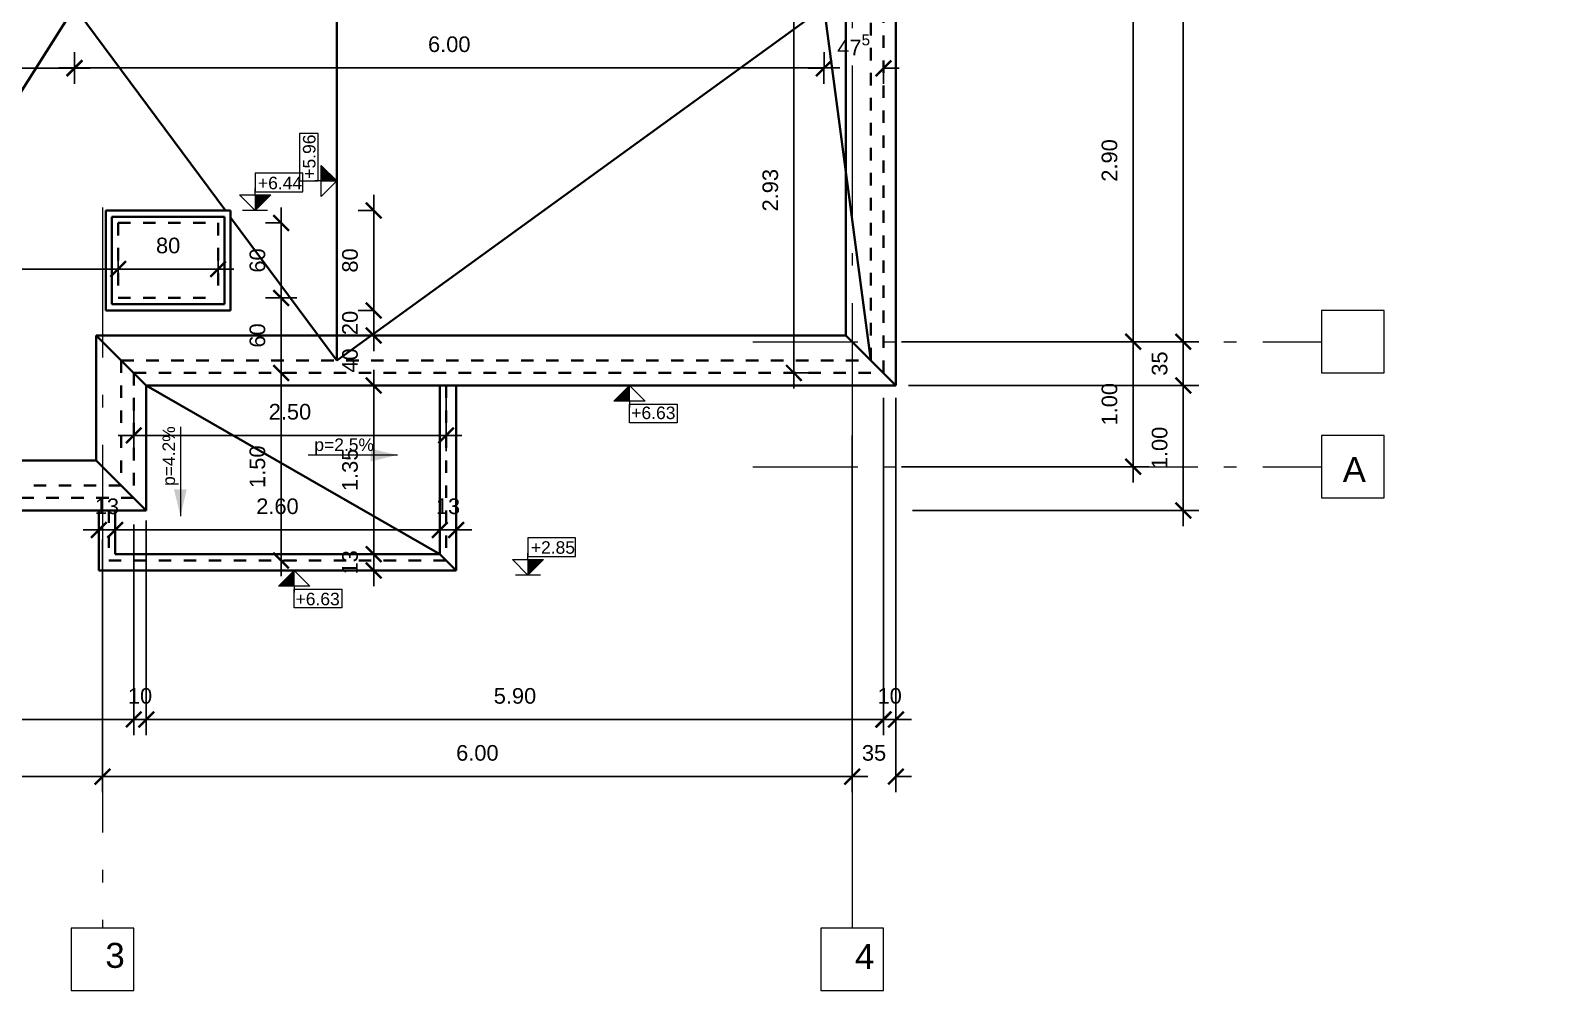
# Model space of a CAD drawing. Header units: inches. Extents: x 22.5 to 45.2, y 7.4 to 22.9.
# Drawn here: x 33.04 to 45.21, y 7.37 to 15.05 of the extents above; entities that cross this region are included whole.
import ezdxf

# ---------------------------------------------------------------- set-up
doc = ezdxf.new("R2010")
doc.units = ezdxf.units.IN
doc.header["$MEASUREMENT"] = 0
doc.linetypes.add('ACAD_ISO02W100', pattern=[15, 12, -3])
doc.linetypes.add('ACAD_ISO10W100', pattern=[18, 12, -3, 0, -3])
for name, color, linetype, lineweight in [('axes', 40, 'ACAD_ISO10W100', 20), ('cote', 252, 'Continuous', 20), ('ext terrace lines', 140, 'Continuous', 40), ('terrace dashed lines', 112, 'ACAD_ISO02W100', 40)]:
    doc.layers.add(name, color=color, linetype=linetype, lineweight=lineweight)
doc.styles.get("Standard").update_dxf_attribs({"font": 'arial.ttf'})
doc.dimstyles.new('1_50_centimeters', dxfattribs={"dimscale": 50, "dimtxt": 0.0025, "dimasz": 0.0025, "dimexe": 0.0025, "dimexo": 0.002, "dimgap": 0.0025, "dimtad": 1, "dimdec": 0, "dimlfac": 100, "dimzin": 0, "dimdsep": 46, "dimtxsty": 'Standard', "dimblk": 'ARCHTICK', "dimcen": 0.002, "dimdle": 0.0025, "dimadec": 0, "dimazin": 0, "dimtfac": 1, "dimtdec": 0, "dimtix": 1, "dimtofl": 0, "dimtmove": 0, "dimatfit": 3, "dimldrblk": 'ARCHTICK', "dimfxl": 1, "dimfxlon": 1, "dimtolj": 1, "dimtzin": 0, "dimarcsym": 0})
doc.dimstyles.new('1_50_meters', dxfattribs={"dimscale": 50, "dimtxt": 0.0025, "dimasz": 0.0025, "dimexe": 0.0025, "dimexo": 0.002, "dimgap": 0.0025, "dimtad": 1, "dimzin": 0, "dimdsep": 46, "dimtxsty": 'Standard', "dimblk": 'ARCHTICK', "dimcen": 0.002, "dimdle": 0.0025, "dimadec": 0, "dimazin": 0, "dimtfac": 1, "dimtofl": 0, "dimtmove": 0, "dimatfit": 3, "dimldrblk": 'ARCHTICK', "dimfxl": 1, "dimfxlon": 1, "dimtolj": 1, "dimtzin": 0, "dimarcsym": 0})

# ---------------------------------------------------------------- blocks, each defined once
blk = doc.blocks.new('_ArchTick')
at = {"color": 0, "linetype": 'ByBlock', "const_width": 0.15}
blk.add_lwpolyline([(-0.5, -0.5), (0.5, 0.5)], dxfattribs=at)
blk = doc.blocks.new('*D67')
at = {"layer": 'cote', "color": 0, "lineweight": -2, "ltscale": 0.1, "transparency": 16777216}
for p, q in [((41.864, 15.586), (41.864, 12.436)), ((40.01, 15.461), (41.989, 15.461)), ((40.01, 12.561), (41.989, 12.561))]:
    blk.add_line(p, q, dxfattribs=at)
at = {"layer": 'Defpoints', "color": 0, "ltscale": 0.1, "transparency": 16777216}
for p in [(39.91, 15.461), (39.91, 12.561), (41.864, 12.561)]:
    blk.add_point(p, dxfattribs=at)
at = {"layer": 'cote', "color": 0, "lineweight": -2, "ltscale": 0.1, "transparency": 16777216, "xscale": 0.125, "yscale": 0.125, "zscale": 0.125}
for p, rotation in [((41.864, 15.461), 90), ((41.864, 12.561), 270)]:
    blk.add_blockref('_ArchTick', p, dxfattribs=dict(at, rotation=rotation))
at = {"layer": 'cote', "color": 0, "ltscale": 0.1, "transparency": 16777216, "insert": (41.675, 14.011), "char_height": 0.125, "attachment_point": 5, "rotation": 90}
blk.add_mtext('\\A1;2.90', dxfattribs=at)
blk = doc.blocks.new('*D68')
at = {"layer": 'cote', "color": 0, "lineweight": -2, "ltscale": 0.1, "transparency": 16777216}
for p, q in [((41.864, 12.686), (41.864, 11.436)), ((40.01, 12.561), (41.989, 12.561)), ((40.01, 11.561), (41.989, 11.561))]:
    blk.add_line(p, q, dxfattribs=at)
at = {"layer": 'Defpoints', "color": 0, "ltscale": 0.1, "transparency": 16777216}
for p in [(39.91, 12.561), (39.91, 11.561), (41.864, 11.561)]:
    blk.add_point(p, dxfattribs=at)
at = {"layer": 'cote', "color": 0, "lineweight": -2, "ltscale": 0.1, "transparency": 16777216, "xscale": 0.125, "yscale": 0.125, "zscale": 0.125}
for p, rotation in [((41.864, 12.561), 90), ((41.864, 11.561), 270)]:
    blk.add_blockref('_ArchTick', p, dxfattribs=dict(at, rotation=rotation))
at = {"layer": 'cote', "color": 0, "ltscale": 0.1, "transparency": 16777216, "insert": (41.675, 12.061), "char_height": 0.125, "attachment_point": 5, "rotation": 90}
blk.add_mtext('\\A1;1.00', dxfattribs=at)
blk = doc.blocks.new('*D70')
at = {"layer": 'cote', "color": 0, "lineweight": -2, "ltscale": 0.1, "transparency": 16777216}
for p, q in [((28.115, 10.979), (28.115, 8.957)), ((33.615, 10.979), (33.615, 8.957)), ((27.99, 9.082), (33.74, 9.082))]:
    blk.add_line(p, q, dxfattribs=at)
at = {"layer": 'Defpoints', "color": 0, "ltscale": 0.1, "transparency": 16777216}
for p in [(28.115, 11.079), (33.615, 11.079), (33.615, 9.082)]:
    blk.add_point(p, dxfattribs=at)
at = {"layer": 'cote', "color": 0, "lineweight": -2, "ltscale": 0.1, "transparency": 16777216, "xscale": 0.125, "yscale": 0.125, "zscale": 0.125, "rotation": 180}
blk.add_blockref('_ArchTick', (28.115, 9.082), dxfattribs=at)
at = {"layer": 'cote', "color": 0, "lineweight": -2, "ltscale": 0.1, "transparency": 16777216, "xscale": 0.125, "yscale": 0.125, "zscale": 0.125}
blk.add_blockref('_ArchTick', (33.615, 9.082), dxfattribs=at)
at = {"layer": 'cote', "color": 0, "ltscale": 0.1, "transparency": 16777216, "insert": (30.865, 9.271), "char_height": 0.125, "attachment_point": 5}
blk.add_mtext('\\A1;5.50', dxfattribs=at)
blk = doc.blocks.new('*D71')
at = {"layer": 'cote', "color": 0, "lineweight": -2, "ltscale": 0.1, "transparency": 16777216}
for p, q in [((33.615, 10.783), (33.615, 8.957)), ((39.615, 10.783), (39.615, 8.957)), ((33.49, 9.082), (39.74, 9.082))]:
    blk.add_line(p, q, dxfattribs=at)
at = {"layer": 'Defpoints', "color": 0, "ltscale": 0.1, "transparency": 16777216}
for p in [(33.615, 10.883), (39.615, 10.883), (39.615, 9.082)]:
    blk.add_point(p, dxfattribs=at)
at = {"layer": 'cote', "color": 0, "lineweight": -2, "ltscale": 0.1, "transparency": 16777216, "xscale": 0.125, "yscale": 0.125, "zscale": 0.125, "rotation": 180}
blk.add_blockref('_ArchTick', (33.615, 9.082), dxfattribs=at)
at = {"layer": 'cote', "color": 0, "lineweight": -2, "ltscale": 0.1, "transparency": 16777216, "xscale": 0.125, "yscale": 0.125, "zscale": 0.125}
blk.add_blockref('_ArchTick', (39.615, 9.082), dxfattribs=at)
at = {"layer": 'cote', "color": 0, "ltscale": 0.1, "transparency": 16777216, "insert": (36.615, 9.271), "char_height": 0.125, "attachment_point": 5}
blk.add_mtext('\\A1;6.00', dxfattribs=at)
blk = doc.blocks.new('*D112')
at = {"layer": 'cote', "color": 0, "lineweight": -2, "ltscale": 0.1, "transparency": 16777216}
for p, q in [((42.265, 19.836), (42.265, 12.086)), ((40.065, 19.711), (42.39, 19.711)), ((40.065, 12.211), (42.39, 12.211))]:
    blk.add_line(p, q, dxfattribs=at)
at = {"layer": 'Defpoints', "color": 0, "ltscale": 0.1, "transparency": 16777216}
for p in [(39.965, 19.711), (39.965, 12.211), (42.265, 12.211)]:
    blk.add_point(p, dxfattribs=at)
at = {"layer": 'cote', "color": 0, "lineweight": -2, "ltscale": 0.1, "transparency": 16777216, "xscale": 0.125, "yscale": 0.125, "zscale": 0.125}
for p, rotation in [((42.265, 19.711), 90), ((42.265, 12.211), 270)]:
    blk.add_blockref('_ArchTick', p, dxfattribs=dict(at, rotation=rotation))
at = {"layer": 'cote', "color": 0, "ltscale": 0.1, "transparency": 16777216, "insert": (42.076, 15.961), "char_height": 0.125, "attachment_point": 5, "rotation": 90}
blk.add_mtext('\\A1;7.50', dxfattribs=at)
blk = doc.blocks.new('*D74')
at = {"layer": 'cote', "color": 0, "lineweight": -2, "ltscale": 0.1, "transparency": 16777216}
for p, q in [((42.265, 12.336), (42.265, 11.086)), ((40.097, 12.211), (42.39, 12.211)), ((40.097, 11.211), (42.39, 11.211))]:
    blk.add_line(p, q, dxfattribs=at)
at = {"layer": 'Defpoints', "color": 0, "ltscale": 0.1, "transparency": 16777216}
for p in [(39.997, 12.211), (39.997, 11.211), (42.265, 11.211)]:
    blk.add_point(p, dxfattribs=at)
at = {"layer": 'cote', "color": 0, "lineweight": -2, "ltscale": 0.1, "transparency": 16777216, "xscale": 0.125, "yscale": 0.125, "zscale": 0.125}
for p, rotation in [((42.265, 12.211), 90), ((42.265, 11.211), 270)]:
    blk.add_blockref('_ArchTick', p, dxfattribs=dict(at, rotation=rotation))
at = {"layer": 'cote', "color": 0, "ltscale": 0.1, "transparency": 16777216, "insert": (42.076, 11.711), "char_height": 0.125, "attachment_point": 5, "rotation": 90}
blk.add_mtext('\\A1;1.00', dxfattribs=at)
blk = doc.blocks.new('*D114')
at = {"layer": 'cote', "color": 0, "lineweight": -2, "ltscale": 0.1, "transparency": 16777216}
for p, q in [((42.265, 12.561), (42.265, 12.686)), ((40.065, 12.561), (42.39, 12.561)), ((40.065, 12.211), (42.39, 12.211)), ((42.265, 12.211), (42.265, 12.086))]:
    blk.add_line(p, q, dxfattribs=at)
at = {"layer": 'Defpoints', "color": 0, "ltscale": 0.1, "transparency": 16777216}
for p in [(39.965, 12.561), (39.965, 12.211), (42.265, 12.211)]:
    blk.add_point(p, dxfattribs=at)
at = {"layer": 'cote', "color": 0, "lineweight": -2, "ltscale": 0.1, "transparency": 16777216, "xscale": 0.125, "yscale": 0.125, "zscale": 0.125}
for p, rotation in [((42.265, 12.561), 270), ((42.265, 12.211), 90)]:
    blk.add_blockref('_ArchTick', p, dxfattribs=dict(at, rotation=rotation))
at = {"layer": 'cote', "color": 0, "ltscale": 0.1, "transparency": 16777216, "insert": (42.076, 12.386), "char_height": 0.125, "attachment_point": 5, "rotation": 90}
blk.add_mtext('\\A1;35', dxfattribs=at)
blk = doc.blocks.new('*D76')
at = {"layer": 'cote', "color": 0, "lineweight": -2, "ltscale": 0.1, "transparency": 16777216}
for p, q in [((39.615, 11.811), (39.615, 8.957)), ((39.965, 11.811), (39.965, 8.957)), ((39.615, 9.082), (39.49, 9.082)), ((39.965, 9.082), (40.09, 9.082))]:
    blk.add_line(p, q, dxfattribs=at)
at = {"layer": 'Defpoints', "color": 0, "ltscale": 0.1, "transparency": 16777216}
for p in [(39.615, 11.911), (39.965, 11.911), (39.965, 9.082)]:
    blk.add_point(p, dxfattribs=at)
at = {"layer": 'cote', "color": 0, "lineweight": -2, "ltscale": 0.1, "transparency": 16777216, "xscale": 0.125, "yscale": 0.125, "zscale": 0.125}
blk.add_blockref('_ArchTick', (39.615, 9.082), dxfattribs=at)
at = {"layer": 'cote', "color": 0, "lineweight": -2, "ltscale": 0.1, "transparency": 16777216, "xscale": 0.125, "yscale": 0.125, "zscale": 0.125, "rotation": 180}
blk.add_blockref('_ArchTick', (39.965, 9.082), dxfattribs=at)
at = {"layer": 'cote', "color": 0, "ltscale": 0.1, "transparency": 16777216, "insert": (39.79, 9.271), "char_height": 0.125, "attachment_point": 5}
blk.add_mtext('\\A1;35', dxfattribs=at)
blk = doc.blocks.new('*D115')
at = {"layer": 'cote', "color": 0, "lineweight": -2, "ltscale": 0.1, "transparency": 16777216}
for p, q in [((26.365, 11.111), (26.365, 9.414)), ((33.965, 11.111), (33.965, 9.414)), ((26.24, 9.539), (34.09, 9.539))]:
    blk.add_line(p, q, dxfattribs=at)
at = {"layer": 'Defpoints', "color": 0, "ltscale": 0.1, "transparency": 16777216}
for p in [(26.365, 11.211), (33.965, 11.211), (33.965, 9.539)]:
    blk.add_point(p, dxfattribs=at)
at = {"layer": 'cote', "color": 0, "lineweight": -2, "ltscale": 0.1, "transparency": 16777216, "xscale": 0.125, "yscale": 0.125, "zscale": 0.125, "rotation": 180}
blk.add_blockref('_ArchTick', (26.365, 9.539), dxfattribs=at)
at = {"layer": 'cote', "color": 0, "lineweight": -2, "ltscale": 0.1, "transparency": 16777216, "xscale": 0.125, "yscale": 0.125, "zscale": 0.125}
blk.add_blockref('_ArchTick', (33.965, 9.539), dxfattribs=at)
at = {"layer": 'cote', "color": 0, "ltscale": 0.1, "transparency": 16777216, "insert": (30.165, 9.727), "char_height": 0.125, "attachment_point": 5}
blk.add_mtext('\\A1;7.60', dxfattribs=at)
blk = doc.blocks.new('*D78')
at = {"layer": 'cote', "color": 0, "lineweight": -2, "ltscale": 0.1, "transparency": 16777216}
for p, q in [((33.865, 11.098), (33.865, 9.414)), ((33.965, 11.098), (33.965, 9.414)), ((33.865, 9.539), (33.74, 9.539)), ((33.965, 9.539), (34.09, 9.539))]:
    blk.add_line(p, q, dxfattribs=at)
at = {"layer": 'Defpoints', "color": 0, "ltscale": 0.1, "transparency": 16777216}
for p in [(33.865, 11.198), (33.965, 11.198), (33.965, 9.539)]:
    blk.add_point(p, dxfattribs=at)
at = {"layer": 'cote', "color": 0, "lineweight": -2, "ltscale": 0.1, "transparency": 16777216, "xscale": 0.125, "yscale": 0.125, "zscale": 0.125}
blk.add_blockref('_ArchTick', (33.865, 9.539), dxfattribs=at)
at = {"layer": 'cote', "color": 0, "lineweight": -2, "ltscale": 0.1, "transparency": 16777216, "xscale": 0.125, "yscale": 0.125, "zscale": 0.125, "rotation": 180}
blk.add_blockref('_ArchTick', (33.965, 9.539), dxfattribs=at)
at = {"layer": 'cote', "color": 0, "ltscale": 0.1, "transparency": 16777216, "insert": (33.915, 9.727), "char_height": 0.125, "attachment_point": 5}
blk.add_mtext('\\A1;10', dxfattribs=at)
blk = doc.blocks.new('*D79')
at = {"layer": 'cote', "color": 0, "lineweight": -2, "ltscale": 0.1, "transparency": 16777216}
for p, q in [((33.965, 11.13), (33.965, 9.414)), ((39.867, 11.13), (39.867, 9.414)), ((33.84, 9.539), (39.992, 9.539))]:
    blk.add_line(p, q, dxfattribs=at)
at = {"layer": 'Defpoints', "color": 0, "ltscale": 0.1, "transparency": 16777216}
for p in [(33.965, 11.23), (39.867, 11.23), (39.867, 9.539)]:
    blk.add_point(p, dxfattribs=at)
at = {"layer": 'cote', "color": 0, "lineweight": -2, "ltscale": 0.1, "transparency": 16777216, "xscale": 0.125, "yscale": 0.125, "zscale": 0.125, "rotation": 180}
blk.add_blockref('_ArchTick', (33.965, 9.539), dxfattribs=at)
at = {"layer": 'cote', "color": 0, "lineweight": -2, "ltscale": 0.1, "transparency": 16777216, "xscale": 0.125, "yscale": 0.125, "zscale": 0.125}
blk.add_blockref('_ArchTick', (39.867, 9.539), dxfattribs=at)
at = {"layer": 'cote', "color": 0, "ltscale": 0.1, "transparency": 16777216, "insert": (36.916, 9.727), "char_height": 0.125, "attachment_point": 5}
blk.add_mtext('\\A1;5.90', dxfattribs=at)
blk = doc.blocks.new('*D116')
at = {"layer": 'cote', "color": 0, "lineweight": -2, "ltscale": 0.1, "transparency": 16777216}
for p, q in [((39.865, 12.111), (39.865, 9.414)), ((39.965, 12.111), (39.965, 9.414)), ((39.865, 9.539), (39.74, 9.539)), ((39.965, 9.539), (40.09, 9.539))]:
    blk.add_line(p, q, dxfattribs=at)
at = {"layer": 'Defpoints', "color": 0, "ltscale": 0.1, "transparency": 16777216}
for p in [(39.865, 12.211), (39.965, 12.211), (39.965, 9.539)]:
    blk.add_point(p, dxfattribs=at)
at = {"layer": 'cote', "color": 0, "lineweight": -2, "ltscale": 0.1, "transparency": 16777216, "xscale": 0.125, "yscale": 0.125, "zscale": 0.125}
blk.add_blockref('_ArchTick', (39.865, 9.539), dxfattribs=at)
at = {"layer": 'cote', "color": 0, "lineweight": -2, "ltscale": 0.1, "transparency": 16777216, "xscale": 0.125, "yscale": 0.125, "zscale": 0.125, "rotation": 180}
blk.add_blockref('_ArchTick', (39.965, 9.539), dxfattribs=at)
at = {"layer": 'cote', "color": 0, "ltscale": 0.1, "transparency": 16777216, "insert": (39.915, 9.727), "char_height": 0.125, "attachment_point": 5}
blk.add_mtext('\\A1;10', dxfattribs=at)
blk = doc.blocks.new('*D86')
at = {"layer": 'cote', "color": 0, "lineweight": -2, "ltscale": 0.1, "transparency": 16777216}
for p, q in [((27.635, 14.748), (33.515, 14.748)), ((27.76, 14.748), (27.76, 14.623)), ((33.39, 14.748), (33.39, 14.623))]:
    blk.add_line(p, q, dxfattribs=at)
at = {"layer": 'Defpoints', "color": 0, "ltscale": 0.1, "transparency": 16777216}
for p in [(27.76, 14.749), (33.39, 14.749), (33.39, 14.748)]:
    blk.add_point(p, dxfattribs=at)
at = {"layer": 'cote', "color": 0, "lineweight": -2, "ltscale": 0.1, "transparency": 16777216, "xscale": 0.125, "yscale": 0.125, "zscale": 0.125, "rotation": 180}
blk.add_blockref('_ArchTick', (27.76, 14.748), dxfattribs=at)
at = {"layer": 'cote', "color": 0, "lineweight": -2, "ltscale": 0.1, "transparency": 16777216, "xscale": 0.125, "yscale": 0.125, "zscale": 0.125}
blk.add_blockref('_ArchTick', (33.39, 14.748), dxfattribs=at)
at = {"layer": 'cote', "color": 0, "ltscale": 0.1, "transparency": 16777216, "insert": (30.575, 14.937), "char_height": 0.125, "attachment_point": 5}
blk.add_mtext('\\A1;5.62{\\H0.7x;\\S5^ ;}', dxfattribs=at)
blk = doc.blocks.new('*D87')
at = {"layer": 'cote', "color": 0, "lineweight": -2, "ltscale": 0.1, "transparency": 16777216}
for p, q in [((33.39, 14.751), (33.39, 14.876)), ((39.39, 14.751), (39.39, 14.876)), ((33.265, 14.751), (39.515, 14.751))]:
    blk.add_line(p, q, dxfattribs=at)
at = {"layer": 'Defpoints', "color": 0, "ltscale": 0.1, "transparency": 16777216}
for p in [(33.39, 14.748), (39.39, 14.751), (39.39, 14.748)]:
    blk.add_point(p, dxfattribs=at)
at = {"layer": 'cote', "color": 0, "lineweight": -2, "ltscale": 0.1, "transparency": 16777216, "xscale": 0.125, "yscale": 0.125, "zscale": 0.125, "rotation": 180}
blk.add_blockref('_ArchTick', (33.39, 14.751), dxfattribs=at)
at = {"layer": 'cote', "color": 0, "lineweight": -2, "ltscale": 0.1, "transparency": 16777216, "xscale": 0.125, "yscale": 0.125, "zscale": 0.125}
blk.add_blockref('_ArchTick', (39.39, 14.751), dxfattribs=at)
at = {"layer": 'cote', "color": 0, "ltscale": 0.1, "transparency": 16777216, "insert": (36.39, 14.94), "char_height": 0.125, "attachment_point": 5}
blk.add_mtext('\\A1;6.00', dxfattribs=at)
blk = doc.blocks.new('*D118')
at = {"layer": 'cote', "color": 0, "lineweight": -2, "ltscale": 0.1, "transparency": 16777216}
for p, q in [((39.389, 14.748), (39.264, 14.748)), ((39.389, 14.748), (39.389, 14.623)), ((39.865, 14.748), (39.865, 14.623)), ((39.865, 14.748), (39.99, 14.748))]:
    blk.add_line(p, q, dxfattribs=at)
at = {"layer": 'Defpoints', "color": 0, "ltscale": 0.1, "transparency": 16777216}
for p in [(39.389, 14.751), (39.865, 14.751), (39.865, 14.748)]:
    blk.add_point(p, dxfattribs=at)
at = {"layer": 'cote', "color": 0, "lineweight": -2, "ltscale": 0.1, "transparency": 16777216, "xscale": 0.125, "yscale": 0.125, "zscale": 0.125}
blk.add_blockref('_ArchTick', (39.389, 14.748), dxfattribs=at)
at = {"layer": 'cote', "color": 0, "lineweight": -2, "ltscale": 0.1, "transparency": 16777216, "xscale": 0.125, "yscale": 0.125, "zscale": 0.125, "rotation": 180}
blk.add_blockref('_ArchTick', (39.865, 14.748), dxfattribs=at)
at = {"layer": 'cote', "color": 0, "ltscale": 0.1, "transparency": 16777216, "insert": (39.627, 14.936), "char_height": 0.125, "attachment_point": 5}
blk.add_mtext('\\A1;47{\\H0.7x;\\S5^ ;}', dxfattribs=at)
blk = doc.blocks.new('*D95')
at = {"layer": 'cote', "color": 0, "lineweight": -2, "ltscale": 0.1, "transparency": 16777216}
for p, q in [((39.149, 12.186), (39.149, 15.361)), ((39.149, 15.236), (39.274, 15.236)), ((39.149, 12.311), (39.274, 12.311))]:
    blk.add_line(p, q, dxfattribs=at)
at = {"layer": 'Defpoints', "color": 0, "ltscale": 0.1, "transparency": 16777216}
for p in [(39.149, 15.236), (39.149, 15.236), (39.149, 12.311)]:
    blk.add_point(p, dxfattribs=at)
at = {"layer": 'cote', "color": 0, "lineweight": -2, "ltscale": 0.1, "transparency": 16777216, "xscale": 0.125, "yscale": 0.125, "zscale": 0.125}
for p, rotation in [((39.149, 15.236), 90), ((39.149, 12.311), 270)]:
    blk.add_blockref('_ArchTick', p, dxfattribs=dict(at, rotation=rotation))
at = {"layer": 'cote', "color": 0, "ltscale": 0.1, "transparency": 16777216, "insert": (38.96, 13.773), "char_height": 0.125, "attachment_point": 5, "rotation": 90}
blk.add_mtext('\\A1;2.93', dxfattribs=at)
blk = doc.blocks.new('*D100')
at = {"layer": 'cote', "color": 0, "lineweight": -2, "ltscale": 0.1, "transparency": 16777216}
for p, q in [((35.785, 10.861), (35.785, 10.986)), ((35.785, 10.861), (35.91, 10.861)), ((35.785, 10.731), (35.91, 10.731)), ((35.785, 10.731), (35.785, 10.606))]:
    blk.add_line(p, q, dxfattribs=at)
at = {"layer": 'Defpoints', "color": 0, "ltscale": 0.1, "transparency": 16777216}
for p in [(35.785, 10.861), (35.785, 10.731), (35.785, 10.731)]:
    blk.add_point(p, dxfattribs=at)
at = {"layer": 'cote', "color": 0, "lineweight": -2, "ltscale": 0.1, "transparency": 16777216, "xscale": 0.125, "yscale": 0.125, "zscale": 0.125}
for p, rotation in [((35.785, 10.861), 270), ((35.785, 10.731), 90)]:
    blk.add_blockref('_ArchTick', p, dxfattribs=dict(at, rotation=rotation))
at = {"layer": 'cote', "color": 0, "ltscale": 0.1, "transparency": 16777216, "insert": (35.596, 10.796), "char_height": 0.125, "attachment_point": 5, "rotation": 90}
blk.add_mtext('\\A1;13', dxfattribs=at)
blk = doc.blocks.new('*D101')
at = {"layer": 'cote', "color": 0, "lineweight": -2, "ltscale": 0.1, "transparency": 16777216}
for p, q in [((35.785, 10.736), (35.785, 12.336)), ((35.785, 12.211), (35.91, 12.211)), ((35.785, 10.861), (35.91, 10.861))]:
    blk.add_line(p, q, dxfattribs=at)
at = {"layer": 'Defpoints', "color": 0, "ltscale": 0.1, "transparency": 16777216}
for p in [(35.785, 12.211), (35.785, 12.211), (35.785, 10.861)]:
    blk.add_point(p, dxfattribs=at)
at = {"layer": 'cote', "color": 0, "lineweight": -2, "ltscale": 0.1, "transparency": 16777216, "xscale": 0.125, "yscale": 0.125, "zscale": 0.125}
for p, rotation in [((35.785, 12.211), 90), ((35.785, 10.861), 270)]:
    blk.add_blockref('_ArchTick', p, dxfattribs=dict(at, rotation=rotation))
at = {"layer": 'cote', "color": 0, "ltscale": 0.1, "transparency": 16777216, "insert": (35.596, 11.536), "char_height": 0.125, "attachment_point": 5, "rotation": 90}
blk.add_mtext('\\A1;1.35', dxfattribs=at)
blk = doc.blocks.new('*D102')
at = {"layer": 'cote', "color": 0, "lineweight": -2, "ltscale": 0.1, "transparency": 16777216}
for p, q in [((35.785, 12.611), (35.785, 12.736)), ((35.785, 12.611), (35.91, 12.611)), ((35.785, 12.211), (35.91, 12.211)), ((35.785, 12.211), (35.785, 12.086))]:
    blk.add_line(p, q, dxfattribs=at)
at = {"layer": 'Defpoints', "color": 0, "ltscale": 0.1, "transparency": 16777216}
for p in [(35.785, 12.611), (35.785, 12.611), (35.785, 12.211)]:
    blk.add_point(p, dxfattribs=at)
at = {"layer": 'cote', "color": 0, "lineweight": -2, "ltscale": 0.1, "transparency": 16777216, "xscale": 0.125, "yscale": 0.125, "zscale": 0.125}
for p, rotation in [((35.785, 12.611), 270), ((35.785, 12.211), 90)]:
    blk.add_blockref('_ArchTick', p, dxfattribs=dict(at, rotation=rotation))
at = {"layer": 'cote', "color": 0, "ltscale": 0.1, "transparency": 16777216, "insert": (35.596, 12.411), "char_height": 0.125, "attachment_point": 5, "rotation": 90}
blk.add_mtext('\\A1;40', dxfattribs=at)
blk = doc.blocks.new('*D103')
at = {"layer": 'cote', "color": 0, "lineweight": -2, "ltscale": 0.1, "transparency": 16777216}
for p, q in [((35.785, 12.811), (35.785, 12.936)), ((35.785, 12.811), (35.66, 12.811)), ((35.785, 12.611), (35.66, 12.611)), ((35.785, 12.611), (35.785, 12.486))]:
    blk.add_line(p, q, dxfattribs=at)
at = {"layer": 'Defpoints', "color": 0, "ltscale": 0.1, "transparency": 16777216}
for p in [(35.785, 12.811), (35.785, 12.811), (35.785, 12.611)]:
    blk.add_point(p, dxfattribs=at)
at = {"layer": 'cote', "color": 0, "lineweight": -2, "ltscale": 0.1, "transparency": 16777216, "xscale": 0.125, "yscale": 0.125, "zscale": 0.125}
for p, rotation in [((35.785, 12.811), 270), ((35.785, 12.611), 90)]:
    blk.add_blockref('_ArchTick', p, dxfattribs=dict(at, rotation=rotation))
at = {"layer": 'cote', "color": 0, "ltscale": 0.1, "transparency": 16777216, "insert": (35.596, 12.711), "char_height": 0.125, "attachment_point": 5, "rotation": 90}
blk.add_mtext('\\A1;20', dxfattribs=at)
blk = doc.blocks.new('*D104')
at = {"layer": 'cote', "color": 0, "lineweight": -2, "ltscale": 0.1, "transparency": 16777216}
for p, q in [((35.785, 12.686), (35.785, 13.736)), ((35.785, 13.611), (35.66, 13.611)), ((35.785, 12.811), (35.66, 12.811))]:
    blk.add_line(p, q, dxfattribs=at)
at = {"layer": 'Defpoints', "color": 0, "ltscale": 0.1, "transparency": 16777216}
for p in [(35.785, 13.611), (35.785, 13.611), (35.785, 12.811)]:
    blk.add_point(p, dxfattribs=at)
at = {"layer": 'cote', "color": 0, "lineweight": -2, "ltscale": 0.1, "transparency": 16777216, "xscale": 0.125, "yscale": 0.125, "zscale": 0.125}
for p, rotation in [((35.785, 13.611), 90), ((35.785, 12.811), 270)]:
    blk.add_blockref('_ArchTick', p, dxfattribs=dict(at, rotation=rotation))
at = {"layer": 'cote', "color": 0, "ltscale": 0.1, "transparency": 16777216, "insert": (35.596, 13.211), "char_height": 0.125, "attachment_point": 5, "rotation": 90}
blk.add_mtext('\\A1;80', dxfattribs=at)
blk = doc.blocks.new('*D105')
at = {"layer": 'cote', "color": 0, "lineweight": -2, "ltscale": 0.1, "transparency": 16777216}
for p, q in [((35.044, 10.686), (35.044, 12.436)), ((35.044, 12.311), (35.169, 12.311)), ((35.044, 10.811), (35.169, 10.811))]:
    blk.add_line(p, q, dxfattribs=at)
at = {"layer": 'Defpoints', "color": 0, "ltscale": 0.1, "transparency": 16777216}
for p in [(35.044, 12.311), (35.044, 12.311), (35.044, 10.811)]:
    blk.add_point(p, dxfattribs=at)
at = {"layer": 'cote', "color": 0, "lineweight": -2, "ltscale": 0.1, "transparency": 16777216, "xscale": 0.125, "yscale": 0.125, "zscale": 0.125}
for p, rotation in [((35.044, 12.311), 90), ((35.044, 10.811), 270)]:
    blk.add_blockref('_ArchTick', p, dxfattribs=dict(at, rotation=rotation))
at = {"layer": 'cote', "color": 0, "ltscale": 0.1, "transparency": 16777216, "insert": (34.855, 11.561), "char_height": 0.125, "attachment_point": 5, "rotation": 90}
blk.add_mtext('\\A1;1.50', dxfattribs=at)
blk = doc.blocks.new('*D106')
at = {"layer": 'cote', "color": 0, "lineweight": -2, "ltscale": 0.1, "transparency": 16777216}
for p, q in [((35.044, 12.186), (35.044, 13.036)), ((35.044, 12.911), (35.169, 12.911)), ((35.044, 12.311), (35.169, 12.311))]:
    blk.add_line(p, q, dxfattribs=at)
at = {"layer": 'Defpoints', "color": 0, "ltscale": 0.1, "transparency": 16777216}
for p in [(34.945, 12.911), (35.044, 12.911), (34.945, 12.311)]:
    blk.add_point(p, dxfattribs=at)
at = {"layer": 'cote', "color": 0, "lineweight": -2, "ltscale": 0.1, "transparency": 16777216, "xscale": 0.125, "yscale": 0.125, "zscale": 0.125}
for p, rotation in [((35.044, 12.911), 90), ((35.044, 12.311), 270)]:
    blk.add_blockref('_ArchTick', p, dxfattribs=dict(at, rotation=rotation))
at = {"layer": 'cote', "color": 0, "ltscale": 0.1, "transparency": 16777216, "insert": (34.855, 12.611), "char_height": 0.125, "attachment_point": 5, "rotation": 90}
blk.add_mtext('\\A1;60', dxfattribs=at)
blk = doc.blocks.new('*D107')
at = {"layer": 'cote', "color": 0, "lineweight": -2, "ltscale": 0.1, "transparency": 16777216}
for p, q in [((35.044, 12.786), (35.044, 13.636)), ((35.044, 13.511), (34.919, 13.511)), ((35.044, 12.911), (34.919, 12.911))]:
    blk.add_line(p, q, dxfattribs=at)
at = {"layer": 'Defpoints', "color": 0, "ltscale": 0.1, "transparency": 16777216}
for p in [(35.044, 13.511), (35.044, 13.511), (35.044, 12.911)]:
    blk.add_point(p, dxfattribs=at)
at = {"layer": 'cote', "color": 0, "lineweight": -2, "ltscale": 0.1, "transparency": 16777216, "xscale": 0.125, "yscale": 0.125, "zscale": 0.125}
for p, rotation in [((35.044, 13.511), 90), ((35.044, 12.911), 270)]:
    blk.add_blockref('_ArchTick', p, dxfattribs=dict(at, rotation=rotation))
at = {"layer": 'cote', "color": 0, "ltscale": 0.1, "transparency": 16777216, "insert": (34.855, 13.211), "char_height": 0.125, "attachment_point": 5, "rotation": 90}
blk.add_mtext('\\A1;60', dxfattribs=at)
blk = doc.blocks.new('*D121')
at = {"layer": 'cote', "color": 0, "lineweight": -2, "ltscale": 0.1, "transparency": 16777216}
for p, q in [((33.74, 13.011), (33.74, 13.267)), ((34.54, 13.011), (34.54, 13.267)), ((34.665, 13.142), (33.615, 13.142))]:
    blk.add_line(p, q, dxfattribs=at)
at = {"layer": 'Defpoints', "color": 0, "ltscale": 0.1, "transparency": 16777216}
for p in [(33.74, 13.142), (33.74, 12.911), (34.54, 12.911)]:
    blk.add_point(p, dxfattribs=at)
at = {"layer": 'cote', "color": 0, "lineweight": -2, "ltscale": 0.1, "transparency": 16777216, "xscale": 0.125, "yscale": 0.125, "zscale": 0.125, "rotation": 180}
blk.add_blockref('_ArchTick', (33.74, 13.142), dxfattribs=at)
at = {"layer": 'cote', "color": 0, "lineweight": -2, "ltscale": 0.1, "transparency": 16777216, "xscale": 0.125, "yscale": 0.125, "zscale": 0.125}
blk.add_blockref('_ArchTick', (34.54, 13.142), dxfattribs=at)
at = {"layer": 'cote', "color": 0, "ltscale": 0.1, "transparency": 16777216, "insert": (34.14, 13.33), "char_height": 0.125, "attachment_point": 5}
blk.add_mtext('\\A1;80', dxfattribs=at)
blk = doc.blocks.new('*D122')
at = {"layer": 'cote', "color": 0, "lineweight": -2, "ltscale": 0.1, "transparency": 16777216}
for p, q in [((26.365, 13.142), (26.365, 13.267)), ((33.74, 13.142), (33.74, 13.267)), ((33.865, 13.142), (26.24, 13.142))]:
    blk.add_line(p, q, dxfattribs=at)
at = {"layer": 'Defpoints', "color": 0, "ltscale": 0.1, "transparency": 16777216}
for p in [(26.365, 13.142), (26.365, 13.142), (33.74, 13.142)]:
    blk.add_point(p, dxfattribs=at)
at = {"layer": 'cote', "color": 0, "lineweight": -2, "ltscale": 0.1, "transparency": 16777216, "xscale": 0.125, "yscale": 0.125, "zscale": 0.125, "rotation": 180}
blk.add_blockref('_ArchTick', (26.365, 13.142), dxfattribs=at)
at = {"layer": 'cote', "color": 0, "lineweight": -2, "ltscale": 0.1, "transparency": 16777216, "xscale": 0.125, "yscale": 0.125, "zscale": 0.125}
blk.add_blockref('_ArchTick', (33.74, 13.142), dxfattribs=at)
at = {"layer": 'cote', "color": 0, "ltscale": 0.1, "transparency": 16777216, "insert": (30.052, 13.33), "char_height": 0.125, "attachment_point": 5}
blk.add_mtext('\\A1;7.37{\\H0.7x;\\S5^ ;}', dxfattribs=at)
blk = doc.blocks.new('*D123')
at = {"layer": 'cote', "color": 0, "lineweight": -2, "ltscale": 0.1, "transparency": 16777216}
for p, q in [((33.585, 11.111), (33.585, 10.93)), ((33.715, 11.111), (33.715, 10.93)), ((33.585, 11.055), (33.46, 11.055)), ((33.715, 11.055), (33.84, 11.055))]:
    blk.add_line(p, q, dxfattribs=at)
at = {"layer": 'Defpoints', "color": 0, "ltscale": 0.1, "transparency": 16777216}
for p in [(33.585, 11.211), (33.715, 11.211), (33.715, 11.055)]:
    blk.add_point(p, dxfattribs=at)
at = {"layer": 'cote', "color": 0, "lineweight": -2, "ltscale": 0.1, "transparency": 16777216, "xscale": 0.125, "yscale": 0.125, "zscale": 0.125}
blk.add_blockref('_ArchTick', (33.585, 11.055), dxfattribs=at)
at = {"layer": 'cote', "color": 0, "lineweight": -2, "ltscale": 0.1, "transparency": 16777216, "xscale": 0.125, "yscale": 0.125, "zscale": 0.125, "rotation": 180}
blk.add_blockref('_ArchTick', (33.715, 11.055), dxfattribs=at)
at = {"layer": 'cote', "color": 0, "ltscale": 0.1, "transparency": 16777216, "insert": (33.65, 11.244), "char_height": 0.125, "attachment_point": 5}
blk.add_mtext('\\A1;13', dxfattribs=at)
blk = doc.blocks.new('*D124')
at = {"layer": 'cote', "color": 0, "lineweight": -2, "ltscale": 0.1, "transparency": 16777216}
for p, q in [((33.715, 11.055), (33.715, 11.18)), ((36.315, 11.055), (36.315, 11.18)), ((33.59, 11.055), (36.44, 11.055))]:
    blk.add_line(p, q, dxfattribs=at)
at = {"layer": 'Defpoints', "color": 0, "ltscale": 0.1, "transparency": 16777216}
for p in [(33.715, 11.055), (36.315, 11.055), (36.315, 11.055)]:
    blk.add_point(p, dxfattribs=at)
at = {"layer": 'cote', "color": 0, "lineweight": -2, "ltscale": 0.1, "transparency": 16777216, "xscale": 0.125, "yscale": 0.125, "zscale": 0.125, "rotation": 180}
blk.add_blockref('_ArchTick', (33.715, 11.055), dxfattribs=at)
at = {"layer": 'cote', "color": 0, "lineweight": -2, "ltscale": 0.1, "transparency": 16777216, "xscale": 0.125, "yscale": 0.125, "zscale": 0.125}
blk.add_blockref('_ArchTick', (36.315, 11.055), dxfattribs=at)
at = {"layer": 'cote', "color": 0, "ltscale": 0.1, "transparency": 16777216, "insert": (35.015, 11.244), "char_height": 0.125, "attachment_point": 5}
blk.add_mtext('\\A1;2.60', dxfattribs=at)
blk = doc.blocks.new('*D125')
at = {"layer": 'cote', "color": 0, "lineweight": -2, "ltscale": 0.1, "transparency": 16777216}
for p, q in [((36.315, 11.055), (36.315, 11.18)), ((36.445, 11.055), (36.445, 11.18)), ((36.315, 11.055), (36.19, 11.055)), ((36.445, 11.055), (36.57, 11.055))]:
    blk.add_line(p, q, dxfattribs=at)
at = {"layer": 'Defpoints', "color": 0, "ltscale": 0.1, "transparency": 16777216}
for p in [(36.315, 11.055), (36.445, 11.055), (36.445, 11.055)]:
    blk.add_point(p, dxfattribs=at)
at = {"layer": 'cote', "color": 0, "lineweight": -2, "ltscale": 0.1, "transparency": 16777216, "xscale": 0.125, "yscale": 0.125, "zscale": 0.125}
blk.add_blockref('_ArchTick', (36.315, 11.055), dxfattribs=at)
at = {"layer": 'cote', "color": 0, "lineweight": -2, "ltscale": 0.1, "transparency": 16777216, "xscale": 0.125, "yscale": 0.125, "zscale": 0.125, "rotation": 180}
blk.add_blockref('_ArchTick', (36.445, 11.055), dxfattribs=at)
at = {"layer": 'cote', "color": 0, "ltscale": 0.1, "transparency": 16777216, "insert": (36.38, 11.244), "char_height": 0.125, "attachment_point": 5}
blk.add_mtext('\\A1;13', dxfattribs=at)
blk = doc.blocks.new('*D126')
at = {"layer": 'cote', "color": 0, "lineweight": -2, "ltscale": 0.1, "transparency": 16777216}
for p, q in [((33.865, 12.111), (33.865, 11.686)), ((36.365, 12.111), (36.365, 11.686)), ((36.49, 11.811), (33.74, 11.811))]:
    blk.add_line(p, q, dxfattribs=at)
at = {"layer": 'Defpoints', "color": 0, "ltscale": 0.1, "transparency": 16777216}
for p in [(33.865, 12.211), (36.365, 12.211), (33.865, 11.811)]:
    blk.add_point(p, dxfattribs=at)
at = {"layer": 'cote', "color": 0, "lineweight": -2, "ltscale": 0.1, "transparency": 16777216, "xscale": 0.125, "yscale": 0.125, "zscale": 0.125, "rotation": 180}
blk.add_blockref('_ArchTick', (33.865, 11.811), dxfattribs=at)
at = {"layer": 'cote', "color": 0, "lineweight": -2, "ltscale": 0.1, "transparency": 16777216, "xscale": 0.125, "yscale": 0.125, "zscale": 0.125}
blk.add_blockref('_ArchTick', (36.365, 11.811), dxfattribs=at)
at = {"layer": 'cote', "color": 0, "ltscale": 0.1, "transparency": 16777216, "insert": (35.115, 12), "char_height": 0.125, "attachment_point": 5}
blk.add_mtext('\\A1;2.50', dxfattribs=at)

msp = doc.modelspace()

# ---------------------------------------------------------------- hatches: boundary and pattern name
at = {"layer": 'cote', "ltscale": 0.1}
h = msp.add_hatch(color=256, dxfattribs=at)
h.dxf.hatch_style = 1
h.paths.add_polyline_path([(35.365, 13.847), (35.49, 13.847), (35.365, 13.972)])
h = msp.add_hatch(color=256, dxfattribs=at)
h.dxf.hatch_style = 1
h.paths.add_polyline_path([(34.961, 13.736), (34.836, 13.736), (34.836, 13.611)])
h = msp.add_hatch(color=256, dxfattribs=at)
h.dxf.hatch_style = 1
h.paths.add_polyline_path([(37.833, 12.086), (37.833, 12.211), (37.708, 12.086)])
h = msp.add_hatch(color=256, dxfattribs=at)
h.dxf.hatch_style = 1
h.paths.add_polyline_path([(35.76, 11.705), (35.76, 11.655), (35.975, 11.655)])
h.paths.add_polyline_path([(35.975, 11.655), (35.76, 11.655), (35.76, 11.602)])
h = msp.add_hatch(color=256, dxfattribs=at)
h.dxf.hatch_style = 1
h.paths.add_polyline_path([(34.289, 11.381), (34.239, 11.381), (34.239, 11.166)])
h.paths.add_polyline_path([(34.239, 11.166), (34.239, 11.381), (34.186, 11.381)])
h = msp.add_hatch(color=256, dxfattribs=at)
h.dxf.hatch_style = 1
h.paths.add_polyline_path([(35.148, 10.606), (35.148, 10.731), (35.023, 10.606)])
h = msp.add_hatch(color=256, dxfattribs=at)
h.dxf.hatch_style = 1
h.paths.add_polyline_path([(37.145, 10.819), (37.02, 10.819), (37.02, 10.694)])

# ---------------------------------------------------------------- linework, layer by layer
at = {"layer": 'axes', "ltscale": 0.1}
for p, q in [((39.615, 22.37), (39.615, 7.87)), ((33.615, 13.636), (33.615, 7.87))]:
    msp.add_line(p, q, dxfattribs=at)
at = {"layer": 'axes', "ltscale": 0.07}
for p, q in [((38.821, 12.561), (43.372, 12.561)), ((38.821, 11.561), (43.372, 11.561))]:
    msp.add_line(p, q, dxfattribs=at)
at = {"layer": 'axes', "ltscale": 0.1}
for points in [[(43.372, 12.811), (43.372, 12.311), (43.872, 12.311), (43.872, 12.811)], [(43.372, 11.811), (43.372, 11.311), (43.872, 11.311), (43.872, 11.811)], [(33.365, 7.87), (33.365, 7.37), (33.865, 7.37), (33.865, 7.87)], [(39.365, 7.87), (39.365, 7.37), (39.865, 7.37), (39.865, 7.87)]]:
    msp.add_lwpolyline(points, close=True, dxfattribs=at)
at = {"layer": 'cote', "ltscale": 0.1}
for p, q in [((35.34, 14.228), (35.191, 14.228)), ((35.191, 14.228), (35.191, 13.847)), ((35.34, 13.847), (35.34, 14.228)), ((35.34, 14.228), (35.34, 14.228)), ((35.217, 13.91), (34.836, 13.91)), ((34.836, 13.91), (34.836, 13.761)), ((35.217, 13.761), (35.217, 13.91)), ((35.365, 13.722), (35.365, 13.972)), ((35.49, 13.847), (35.365, 13.972)), ((34.836, 13.736), (34.836, 13.786)), ((34.836, 13.761), (35.217, 13.761)), ((35.191, 13.847), (35.34, 13.847)), ((35.365, 13.847), (35.315, 13.847)), ((35.365, 13.847), (35.49, 13.847)), ((35.49, 13.847), (35.365, 13.722)), ((34.711, 13.736), (34.961, 13.736)), ((34.836, 13.611), (34.711, 13.736)), ((34.836, 13.736), (34.836, 13.611)), ((34.836, 13.611), (34.961, 13.736)), ((34.936, 13.611), (34.736, 13.611)), ((37.833, 12.211), (37.708, 12.086)), ((37.833, 12.086), (37.833, 12.211)), ((37.833, 12.211), (37.958, 12.086)), ((37.958, 12.086), (37.708, 12.086)), ((37.833, 12.086), (37.833, 12.036)), ((37.833, 12.061), (38.214, 12.061)), ((37.833, 11.912), (37.833, 12.061)), ((38.214, 12.061), (38.214, 12.061)), ((38.214, 12.061), (38.214, 11.912)), ((34.239, 11.881), (34.239, 11.166)), ((38.214, 11.912), (37.833, 11.912)), ((35.26, 11.655), (35.975, 11.655)), ((37.401, 10.993), (37.02, 10.993)), ((37.02, 10.993), (37.02, 10.844)), ((37.401, 10.844), (37.401, 10.993)), ((37.02, 10.819), (37.02, 10.869)), ((37.02, 10.844), (37.401, 10.844)), ((35.148, 10.731), (35.023, 10.606)), ((35.148, 10.606), (35.148, 10.731)), ((35.148, 10.731), (35.273, 10.606)), ((36.895, 10.819), (37.145, 10.819)), ((37.02, 10.694), (36.895, 10.819)), ((37.02, 10.819), (37.02, 10.694)), ((37.02, 10.694), (37.145, 10.819)), ((35.273, 10.606), (35.023, 10.606)), ((35.148, 10.606), (35.148, 10.556)), ((37.12, 10.694), (36.92, 10.694)), ((35.148, 10.581), (35.529, 10.581)), ((35.148, 10.432), (35.148, 10.581)), ((35.529, 10.581), (35.529, 10.581)), ((35.529, 10.581), (35.529, 10.432)), ((35.529, 10.432), (35.148, 10.432))]:
    msp.add_line(p, q, dxfattribs=at)
at = {"layer": 'ext terrace lines', "ltscale": 0.1}
for p, q in [((39.965, 19.711), (39.965, 12.211)), ((39.565, 19.311), (39.565, 12.611)), ((35.49, 17.736), (35.49, 12.411)), ((30.965, 11.411), (33.363, 15.194)), ((33.42, 15.196), (34.598, 13.611)), ((35.49, 12.411), (39.349, 15.206)), ((39.765, 12.411), (39.396, 15.186)), ((33.64, 13.611), (34.64, 13.611)), ((33.64, 13.611), (33.64, 12.811)), ((33.69, 13.561), (34.59, 13.561)), ((33.69, 13.561), (33.69, 12.861)), ((34.59, 13.561), (34.59, 12.861)), ((34.64, 13.611), (34.64, 12.811)), ((34.64, 13.555), (35.49, 12.411)), ((33.64, 12.811), (34.64, 12.811)), ((33.69, 12.861), (34.59, 12.861)), ((33.565, 12.611), (39.565, 12.611)), ((33.565, 12.611), (33.565, 11.611)), ((33.565, 12.611), (33.965, 12.211)), ((39.565, 12.611), (39.965, 12.211)), ((33.965, 12.211), (39.965, 12.211)), ((33.965, 12.211), (33.965, 11.211)), ((36.315, 10.861), (33.965, 12.211)), ((36.315, 12.211), (36.315, 10.861)), ((36.445, 12.211), (36.445, 10.731)), ((26.665, 11.611), (33.565, 11.611)), ((33.565, 11.611), (33.965, 11.211)), ((26.265, 11.211), (33.965, 11.211)), ((33.585, 11.211), (33.585, 10.731)), ((33.715, 11.211), (33.715, 10.861)), ((33.715, 10.861), (36.315, 10.861)), ((36.445, 10.731), (36.315, 10.861)), ((33.585, 10.731), (36.445, 10.731))]:
    msp.add_line(p, q, dxfattribs=at)
at = {"layer": 'terrace dashed lines', "ltscale": 0.008}
for p, q in [((39.865, 19.611), (39.865, 12.311)), ((39.765, 19.511), (39.765, 12.411)), ((33.74, 13.511), (34.54, 13.511)), ((33.74, 13.511), (33.74, 12.911)), ((34.54, 13.511), (34.54, 12.911)), ((33.74, 12.911), (34.54, 12.911)), ((33.765, 12.411), (39.765, 12.411)), ((33.765, 12.411), (33.765, 11.411)), ((33.865, 12.311), (39.865, 12.311)), ((33.865, 12.311), (33.865, 11.311)), ((36.365, 12.211), (36.365, 10.811)), ((26.465, 11.411), (33.765, 11.411)), ((26.365, 11.311), (33.865, 11.311)), ((33.665, 11.211), (33.665, 10.811)), ((33.665, 10.811), (36.365, 10.811))]:
    msp.add_line(p, q, dxfattribs=at)

# ---------------------------------------------------------------- texts
at = {"layer": 'axes', "ltscale": 0.1, "insert": (43.541, 11.638), "char_height": 0.2, "attachment_point": 1}
msp.add_mtext_dynamic_manual_height_columns('A', width=0.5, gutter_width=1, heights=[0.0627], dxfattribs=at)
at = {"layer": 'axes', "ltscale": 0.1, "char_height": 0.2, "attachment_point": 1}
for s, insert in [('\\pxqc;3', (33.615, 7.752)), ('\\pxqc;4', (39.615, 7.744))]:
    msp.add_mtext(s, dxfattribs=dict(at, insert=insert))
at = {"layer": 'cote', "ltscale": 0.1, "char_height": 0.1, "attachment_point": 1, "rotation": 90}
for s, width, insert in [('+5.96', 0.38419, (35.219, 13.865)), ('p=4.2%', 0.20079, (34.095, 11.407))]:
    msp.add_mtext_dynamic_manual_height_columns(s, width=width, gutter_width=1, heights=[0], dxfattribs=dict(at, insert=insert))
at = {"layer": 'cote', "ltscale": 0.1, "char_height": 0.1, "attachment_point": 1}
for s, width, insert in [('+6.44', 0.38111, (34.859, 13.881)), ('+6.63', 0.38419, (37.847, 12.042)), ('p=2.5%', 0.48389, (35.31, 11.787)), ('+2.85', 0.38111, (37.043, 10.965)), ('+6.63', 0.38419, (35.16, 10.553))]:
    msp.add_mtext_dynamic_manual_height_columns(s, width=width, gutter_width=1, heights=[0], dxfattribs=dict(at, insert=insert))

# ---------------------------------------------------------------- dimensions: what is measured, and where the dimension line sits
at = {"layer": 'cote', "ltscale": 0.1}
for base, p1, p2, dimstyle, picture, middle in [((42.265, 12.211), (39.965, 19.711), (39.965, 12.211), '1_50_meters', '*D112', (42.076, 15.961)), ((41.864, 12.561), (39.91, 15.461), (39.91, 12.561), '1_50_meters', '*D67', (41.675, 14.011)), ((39.148620059, 15.235809494), (39.148620059, 12.310809494), (39.148620059, 15.235809494), '1_50_meters', '*D95', (38.959755803, 13.773309494)), ((35.785, 13.611), (35.785, 12.811), (35.785, 13.611), '1_50_centimeters', '*D104', (35.596, 13.211)), ((35.044, 13.511), (35.044, 12.911), (35.044, 13.511), '1_50_centimeters', '*D107', (34.855, 13.211)), ((35.044, 12.911), (34.945, 12.311), (34.945, 12.911), '1_50_centimeters', '*D106', (34.855, 12.611)), ((35.785, 12.811), (35.785, 12.611), (35.785, 12.811), '1_50_centimeters', '*D103', (35.596, 12.711)), ((35.785, 12.611), (35.785, 12.211), (35.785, 12.611), '1_50_centimeters', '*D102', (35.596, 12.411)), ((41.864, 11.561), (39.91, 12.561), (39.91, 11.561), '1_50_meters', '*D68', (41.675, 12.061)), ((42.265, 12.211), (39.965, 12.561), (39.965, 12.211), '1_50_centimeters', '*D114', (42.076, 12.386)), ((35.044, 12.311), (35.044, 10.811), (35.044, 12.311), '1_50_meters', '*D105', (34.855, 11.561)), ((35.785, 12.211), (35.785, 10.861), (35.785, 12.211), '1_50_meters', '*D101', (35.596, 11.536)), ((42.265, 11.211), (39.997, 12.211), (39.997, 11.211), '1_50_meters', '*D74', (42.076, 11.711)), ((35.785, 10.731), (35.785, 10.861), (35.785, 10.731), '1_50_centimeters', '*D100', (35.596, 10.796))]:
    dim = msp.add_linear_dim(base=base, p1=p1, p2=p2, angle=90, dimstyle=dimstyle, dxfattribs=at)
    dim.commit()
    dim.dimension.update_dxf_attribs({"geometry": picture, "text_midpoint": middle})
for base, p1, p2, text, dimstyle, picture, middle in [((33.39, 14.748), (27.76, 14.749), (33.39, 14.749), '5.62{\\H0.7x;\\S5^ ;}', '1_50_meters', '*D86', (30.575, 14.937)), ((39.865, 14.748), (39.389, 14.751), (39.865, 14.751), '47{\\H0.7x;\\S5^ ;}', '1_50_centimeters', '*D118', (39.627, 14.936)), ((26.365, 13.142), (33.74, 13.142), (26.365, 13.142), '7.37{\\H0.7x;\\S5^ ;}', '1_50_meters', '*D122', (30.052, 13.33))]:
    dim = msp.add_linear_dim(base=base, p1=p1, p2=p2, text=text, dimstyle=dimstyle, dxfattribs=at)
    dim.commit()
    dim.dimension.update_dxf_attribs({"geometry": picture, "text_midpoint": middle})
for base, p1, p2, dimstyle, picture, middle in [((39.39, 14.751), (33.39, 14.748), (39.39, 14.748), '1_50_meters', '*D87', (36.39, 14.94)), ((33.74, 13.142), (34.54, 12.911), (33.74, 12.911), '1_50_centimeters', '*D121', (34.14, 13.33)), ((33.865, 11.811), (36.365, 12.211), (33.865, 12.211), '1_50_meters', '*D126', (35.115, 12)), ((39.965, 9.539), (39.865, 12.211), (39.965, 12.211), '1_50_centimeters', '*D116', (39.915, 9.727)), ((39.965, 9.082), (39.615, 11.911), (39.965, 11.911), '1_50_centimeters', '*D76', (39.79, 9.271)), ((33.715, 11.055), (33.585, 11.211), (33.715, 11.211), '1_50_centimeters', '*D123', (33.65, 11.244)), ((36.315, 11.055), (33.715, 11.055), (36.315, 11.055), '1_50_meters', '*D124', (35.015, 11.244)), ((36.445, 11.055), (36.315, 11.055), (36.445, 11.055), '1_50_centimeters', '*D125', (36.38, 11.244)), ((33.965, 9.539), (26.365, 11.211), (33.965, 11.211), '1_50_meters', '*D115', (30.165, 9.727)), ((39.867, 9.539), (33.965, 11.23), (39.867, 11.23), '1_50_meters', '*D79', (36.916, 9.727)), ((33.965, 9.539), (33.865, 11.198), (33.965, 11.198), '1_50_centimeters', '*D78', (33.915, 9.727)), ((33.615, 9.082), (28.115, 11.079), (33.615, 11.079), '1_50_meters', '*D70', (30.865, 9.271)), ((39.615, 9.082), (33.615, 10.883), (39.615, 10.883), '1_50_meters', '*D71', (36.615, 9.271))]:
    dim = msp.add_linear_dim(base=base, p1=p1, p2=p2, dimstyle=dimstyle, dxfattribs=at)
    dim.commit()
    dim.dimension.update_dxf_attribs({"geometry": picture, "text_midpoint": middle})

doc.saveas('drawing.dxf')
